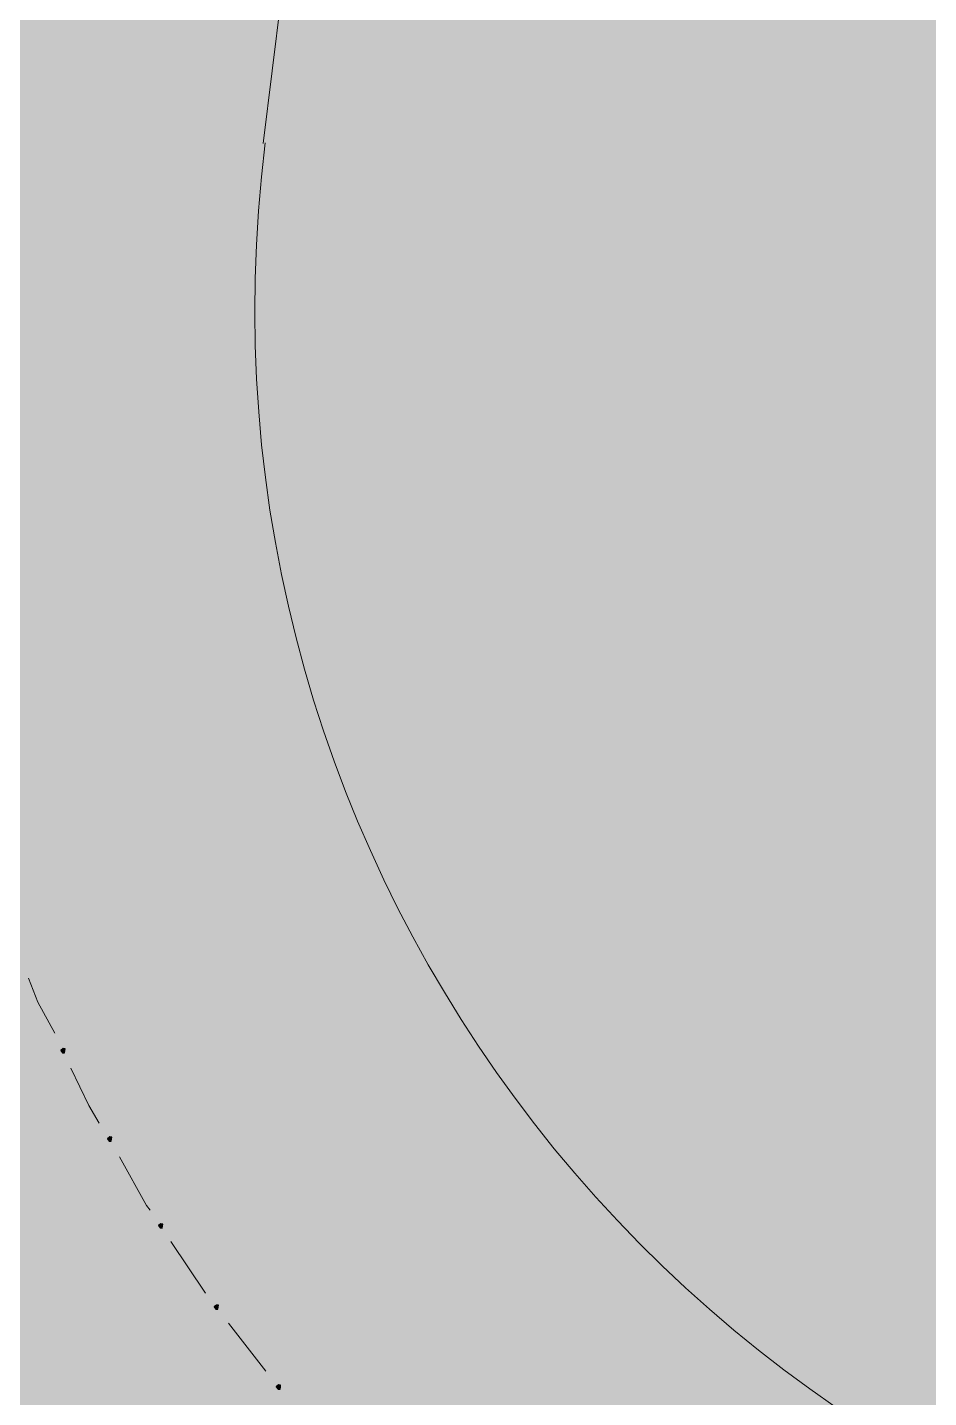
# Model space of a CAD drawing. Header units: metres. Extents: x -4 to 509425, y 7549 to 4732445.
# Drawn here: x 475973.25 to 475976.98, y 4719780.79 to 4719786.46 of the extents above; entities that cross this region are included whole.
import ezdxf

# ---------------------------------------------------------------- set-up
doc = ezdxf.new("R2010")
doc.units = ezdxf.units.M
doc.header["$LTSCALE"] = 0.01
doc.header["$MEASUREMENT"] = 0
doc.layers.get('0').update_dxf_attribs({"lineweight": 0})
doc.layers.add('_SUBESTACIÓN', color=1, linetype='Continuous')
doc.layers.add('SUBESTACION LA VID', color=253, linetype='Continuous')

# ---------------------------------------------------------------- blocks, each defined once
blk = doc.blocks.new('A$Cfff6051d')
at = {"layer": 'SUBESTACION LA VID', "transparency": 33554687}
h = blk.add_hatch(color=256, dxfattribs=at)
h.dxf.hatch_style = 2
h.paths.add_polyline_path([(475973.4025, 4719782.226), (475973.4035, 4719782.2344), (475973.3951, 4719782.2354), (475973.3857, 4719782.2281), (475973.393, 4719782.2186), (475973.4014, 4719782.2176)])
h = blk.add_hatch(color=256, dxfattribs=at)
h.dxf.hatch_style = 2
h.paths.add_polyline_path([(475973.5955, 4719781.8605), (475973.5966, 4719781.8689), (475973.5882, 4719781.8699), (475973.5787, 4719781.8626), (475973.5861, 4719781.8531), (475973.5945, 4719781.8521)])
h = blk.add_hatch(color=256, dxfattribs=at)
h.dxf.hatch_style = 2
h.paths.add_polyline_path([(475973.8065, 4719781.5013), (475973.8075, 4719781.5097), (475973.7991, 4719781.5107), (475973.7897, 4719781.5034), (475973.797, 4719781.4939), (475973.8054, 4719781.4929)])
h = blk.add_hatch(color=256, dxfattribs=at)
h.dxf.hatch_style = 2
h.paths.add_polyline_path([(475974.0374, 4719781.1652), (475974.0384, 4719781.1736), (475974.03, 4719781.1746), (475974.0206, 4719781.1673), (475974.0279, 4719781.1578), (475974.0363, 4719781.1568)])
h = blk.add_hatch(color=256, dxfattribs=at)
h.dxf.hatch_style = 2
h.paths.add_polyline_path([(475974.2945, 4719780.8343), (475974.2956, 4719780.8427), (475974.2872, 4719780.8438), (475974.2777, 4719780.8364), (475974.2851, 4719780.827), (475974.2935, 4719780.8259)])
at = {"layer": 'SUBESTACION LA VID', "lineweight": 15}
for p, q in [((475974.2229, 4719785.9798), (475974.7821, 4719790.4403)), ((475973.8411, 4719781.4372), (475973.9849, 4719781.2229)), ((475974.0804, 4719781.1001), (475974.2347, 4719780.9015))]:
    blk.add_line(p, q, dxfattribs=at)
for points in [[(475973.2524, 4719782.5264), (475973.2912, 4719782.4277), (475973.3605, 4719782.2995)], [(475973.4276, 4719782.1546), (475973.5021, 4719782.0002), (475973.5441, 4719781.9267)], [(475973.6291, 4719781.788), (475973.7404, 4719781.5864), (475973.7551, 4719781.5675)]]:
    blk.add_lwpolyline(points, dxfattribs=at)
at = {"layer": 'SUBESTACION LA VID'}
for points in [[(475973.4025, 4719782.226), (475973.4035, 4719782.2344), (475973.3951, 4719782.2354), (475973.3857, 4719782.2281), (475973.393, 4719782.2186), (475973.4014, 4719782.2176)], [(475973.5955, 4719781.8605), (475973.5966, 4719781.8689), (475973.5882, 4719781.8699), (475973.5787, 4719781.8626), (475973.5861, 4719781.8531), (475973.5945, 4719781.8521)], [(475973.8065, 4719781.5013), (475973.8075, 4719781.5097), (475973.7991, 4719781.5107), (475973.7897, 4719781.5034), (475973.797, 4719781.4939), (475973.8054, 4719781.4929)], [(475974.0374, 4719781.1652), (475974.0384, 4719781.1736), (475974.03, 4719781.1746), (475974.0206, 4719781.1673), (475974.0279, 4719781.1578), (475974.0363, 4719781.1568)], [(475974.2945, 4719780.8343), (475974.2956, 4719780.8427), (475974.2872, 4719780.8438), (475974.2777, 4719780.8364), (475974.2851, 4719780.827), (475974.2935, 4719780.8259)]]:
    blk.add_lwpolyline(points, close=True, dxfattribs=at)
at = {"layer": 'SUBESTACION LA VID', "lineweight": 0}
for points in [[(475973.4025, 4719782.226), (475973.4035, 4719782.2344), (475973.3951, 4719782.2354), (475973.3857, 4719782.2281), (475973.393, 4719782.2186), (475973.4014, 4719782.2176)], [(475973.5955, 4719781.8605), (475973.5966, 4719781.8689), (475973.5882, 4719781.8699), (475973.5787, 4719781.8626), (475973.5861, 4719781.8531), (475973.5945, 4719781.8521)], [(475973.8065, 4719781.5013), (475973.8075, 4719781.5097), (475973.7991, 4719781.5107), (475973.7897, 4719781.5034), (475973.797, 4719781.4939), (475973.8054, 4719781.4929)], [(475974.0374, 4719781.1652), (475974.0384, 4719781.1736), (475974.03, 4719781.1746), (475974.0206, 4719781.1673), (475974.0279, 4719781.1578), (475974.0363, 4719781.1568)], [(475974.2945, 4719780.8343), (475974.2956, 4719780.8427), (475974.2872, 4719780.8438), (475974.2777, 4719780.8364), (475974.2851, 4719780.827), (475974.2935, 4719780.8259)]]:
    blk.add_lwpolyline(points, close=True, dxfattribs=at)
at = {"layer": 'SUBESTACION LA VID', "lineweight": 15}
blk.add_open_spline([(475974.2318, 4719785.9829), (475973.8541, 4719782.9696), (475975.9906, 4719780.2207), (475979.0038, 4719779.8429)], degree=3, dxfattribs=at)

msp = doc.modelspace()

# ---------------------------------------------------------------- hatches: boundary and pattern name
at = {"layer": '_SUBESTACIÓN', "transparency": 33554559}
h = msp.add_hatch(color=1, dxfattribs=at)
h.dxf.hatch_style = 1
h.paths.add_polyline_path([(475968.6399, 4719805.825), (476089.9386, 4719790.615), (476078.1686, 4719696.74), (475956.8686, 4719711.9502)])

# ---------------------------------------------------------------- block references
at = {"linetype": 'Continuous'}
msp.add_blockref('A$Cfff6051d', (0, 0), dxfattribs=at)

doc.saveas('drawing.dxf')
